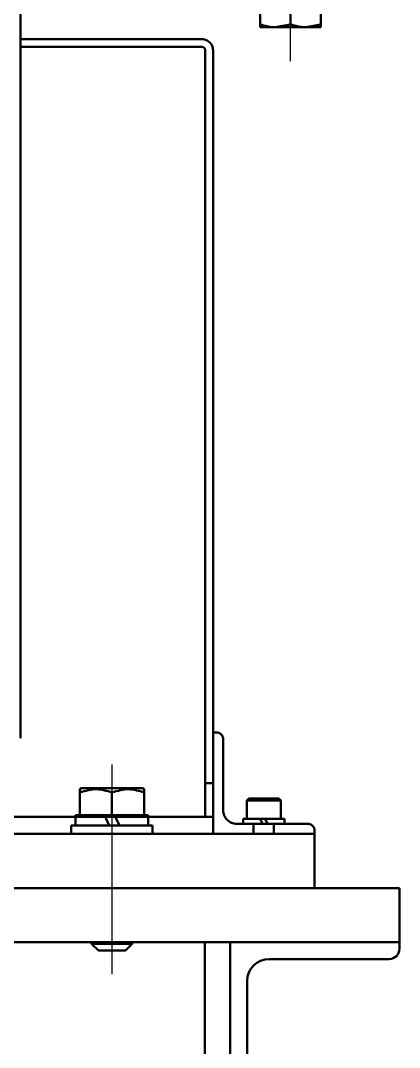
# Model space of a CAD drawing. Header units: millimetres. Extents: x -993 to 13147, y -7260 to 4342.
# Drawn here: x 640.2 to 752.2, y 314.3 to 618 of the extents above; entities that cross this region are included whole.
import ezdxf

# ---------------------------------------------------------------- set-up
doc = ezdxf.new("R2010")
doc.units = ezdxf.units.MM
doc.header["$LTSCALE"] = 7.649257
doc.linetypes.add('CENTER', pattern=[50.8, 31.75, -6.35, 6.35, -6.35])
doc.linetypes.add('PHANTOM', pattern=[63.5, 31.75, -6.35, 6.35, -6.35, 6.35, -6.35])
for name, color, linetype in [('NoLayerName_001', 7, 'Continuous'), ('NoLayerName_002', 7, 'Continuous'), ('NoLayerName_003', 7, 'Continuous')]:
    doc.layers.add(name, color=color, linetype=linetype)

# ---------------------------------------------------------------- blocks, each defined once
blk = doc.blocks.new('JZB_0272')
at = {"layer": 'NoLayerName_001', "color": 7, "linetype": 'Continuous', "lineweight": 50}
for p, q in [((456, 245.5), (26, 245.5)), ((456, 245.5), (456, 227.5)), ((10, 229.5), (456, 229.5)), ((398.5, 16), (398.5, 229.5)), ((406, 0), (406, 229.5)), ((453, 224.5), (417.5, 224.5)), ((411, 218), (411, 182.5))]:
    blk.add_line(p, q, dxfattribs=at)
for centre, radius, start, end in [((453, 227.5), 3, 270, 0), ((417.5, 218), 6.5, 90, 180)]:
    blk.add_arc(centre, radius, start, end, dxfattribs=at)
blk = doc.blocks.new('JZB_0295')
at = {"layer": 'NoLayerName_001', "color": 7, "linetype": 'Continuous', "lineweight": 50}
for p, q in [((0.5, 48), (0, 47.71)), ((0, 40), (0, 47.71)), ((0.5, 48), (18.5, 48)), ((9.5, 40), (9.5, 46.86)), ((19, 47.71), (18.5, 48)), ((19, 40), (19, 47.71)), ((0, 40), (19, 40)), ((3.5, 2.5), (3.5, 2)), ((15.5, 2), (3.5, 2)), ((3.5, 2), (5.5, 0)), ((13.5, 0), (5.5, 0)), ((13.5, 0), (15.5, 2)), ((15.5, 2), (15.5, 2.5))]:
    blk.add_line(p, q, dxfattribs=at)
at = {"layer": 'NoLayerName_001', "color": 7, "linetype": 'Continuous', "lineweight": 50, "start_tangent": (0.986522, 0.163629), "end_tangent": (0.982197, -0.187856)}
for points in [[(0, 46.86), (5.09, 47.71), (9.5, 46.86)], [(9.5, 46.86), (14.59, 47.71), (19, 46.86)]]:
    blk.add_spline(points, degree=3, dxfattribs=at)
blk = doc.blocks.new('JZB_0296')
at = {"layer": 'NoLayerName_001', "color": 7, "linetype": 'Continuous', "lineweight": 50}
for p, q in [((0, 3), (0, 0)), ((0, 3), (1.25, 3)), ((9.98, 0), (8.52, 3)), ((11.52, 3), (12.98, 0)), ((20.25, 3), (21.5, 3)), ((21.5, 0), (21.5, 3))]:
    blk.add_line(p, q, dxfattribs=at)
blk = doc.blocks.new('JZB_0297')
at = {"layer": 'NoLayerName_001', "color": 7, "linetype": 'Continuous', "lineweight": 50}
for p, q in [((0.6, 10.5), (0, 9.9)), ((10, 9.9), (0, 9.9)), ((0, 9.9), (0, 4.5)), ((9.4, 10.5), (0.6, 10.5)), ((10, 9.9), (9.4, 10.5)), ((10, 4.5), (10, 9.9)), ((3.88, 4.5), (5.38, 4.5)), ((2, 3), (2, 0)), ((8, 0), (8, 3))]:
    blk.add_line(p, q, dxfattribs=at)
blk = doc.blocks.new('JZB_0299')
at = {"layer": 'NoLayerName_001', "color": 7, "linetype": 'Continuous', "lineweight": 50}
for p, q in [((0, 1.5), (0, 0)), ((4.98, 1.5), (0, 1.5)), ((0, 0), (5.72, 0)), ((5.72, 0), (4.98, 1.5)), ((12.2, 1.5), (6.48, 1.5)), ((6.48, 1.5), (7.22, 0)), ((7.22, 0), (12.2, 0)), ((12.2, 0), (12.2, 1.5))]:
    blk.add_line(p, q, dxfattribs=at)
blk = doc.blocks.new('JZB_0302')
at = {"layer": 'NoLayerName_001', "color": 7, "linetype": 'Continuous', "lineweight": 50}
for p, q in [((24, 2.5), (0, 2.5)), ((0, 2.5), (0, 0)), ((24, 0), (24, 2.5))]:
    blk.add_line(p, q, dxfattribs=at)
blk = doc.blocks.new('JZB_0305')
at = {"layer": 'NoLayerName_001', "color": 7, "linetype": 'Continuous', "lineweight": 50}
for p, q in [((0, 16), (380, 16)), ((380, 16), (380, 0))]:
    blk.add_line(p, q, dxfattribs=at)
blk = doc.blocks.new('JZB_0318')
at = {"layer": 'NoLayerName_001', "color": 4, "linetype": 'CENTER', "lineweight": 25}
blk.add_line((9, 0), (9, 333.71), dxfattribs=at)
at = {"layer": 'NoLayerName_001', "color": 7, "linetype": 'Continuous', "lineweight": 50}
for p, q in [((0, 10), (0, 17.5)), ((9, 10.8), (9, 17.5)), ((18, 10), (18, 17.5)), ((0, 10), (18, 10)), ((9, 10.8), (4.5, 10)), ((18, 10.8), (13.5, 10))]:
    blk.add_line(p, q, dxfattribs=at)
at = {"layer": 'NoLayerName_001', "color": 7, "linetype": 'Continuous', "lineweight": 50, "start_tangent": (-0.999906, 0.013678), "end_tangent": (-0.982197, 0.187856)}
for points in [[(4.5, 10), (4.18, 10), (0, 10.8)], [(13.5, 10), (13.18, 10), (9, 10.8)]]:
    blk.add_spline(points, degree=3, dxfattribs=at)
blk = doc.blocks.new('JZB_0384')
at = {"layer": 'NoLayerName_002', "color": 3, "linetype": 'PHANTOM', "lineweight": 50}
for p, q in [((351, 30), (350, 30)), ((353, 7), (353, 28)), ((347.7, 5), (212.1, 5)), ((350, 5), (350, 0)), ((350, 0), (380, 0)), ((378, 3), (357, 3)), ((380, 0), (380, 1))]:
    blk.add_line(p, q, dxfattribs=at)
for centre, radius, start, end in [((351, 28), 2, 0, 90), ((357, 7), 4, 180, 270), ((378, 1), 2, 0, 90)]:
    blk.add_arc(centre, radius, start, end, dxfattribs=at)
at = {"layer": 'NoLayerName_003', "color": 3, "linetype": 'PHANTOM', "lineweight": 50}
for p, q in [((346.7, 235), (293.1, 235)), ((293.1, 232.7), (346.7, 232.7)), ((347.7, 231.7), (347.7, 5)), ((350, 231.7), (350, 5)), ((347.7, 15), (350, 15)), ((350, 5), (347.7, 5))]:
    blk.add_line(p, q, dxfattribs=at)
for radius in [3.3, 1]:
    blk.add_arc((346.7, 231.7), radius, 0, 90, dxfattribs=at)
blk = doc.blocks.new('JZB_0385')
at = {"layer": 'NoLayerName_002', "color": 3, "linetype": 'PHANTOM', "lineweight": 50}
blk.add_line((640, 63.3), (640, 436), dxfattribs=at)

msp = doc.modelspace()

# ---------------------------------------------------------------- linework, layer by layer
at = {"layer": 'NoLayerName_001', "color": 4, "linetype": 'CENTER', "lineweight": 25}
msp.add_line((667.2, 398), (667.2, 336), dxfattribs=at)

# ---------------------------------------------------------------- block references
at = {"layer": 'NoLayerName_001'}
for name, p in [('JZB_0318', (711, 606)), ('JZB_0385', (0.2, 342.5)), ('JZB_0384', (347.1, 377.5)), ('JZB_0295', (657.7, 343)), ('JZB_0297', (707.1, 377.5)), ('JZB_0272', (296.2, 116)), ('JZB_0296', (656.45, 380)), ('JZB_0302', (655.2, 377.5)), ('JZB_0299', (706, 380.5)), ('JZB_0305', (347.1, 361.5))]:
    msp.add_blockref(name, p, dxfattribs=at)

doc.saveas('drawing.dxf')
